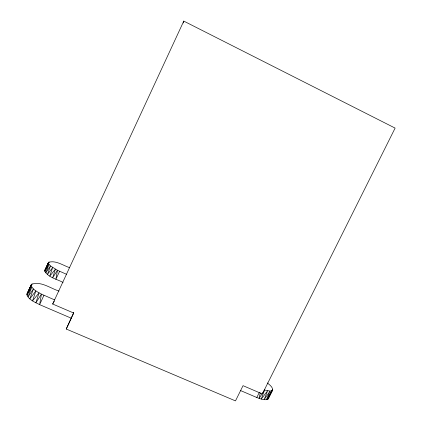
<?xml version="1.0" encoding="UTF-8"?>
<svg xmlns="http://www.w3.org/2000/svg" width="422" height="422" viewBox="0 0 422 422"><rect width="100%" height="100%" fill="white"/><g stroke="black" fill="none" stroke-linecap="round" stroke-linejoin="round"><path stroke-width="0.63" d="M73.433 313.894L73.486 312.607M267.437 382.97C269.463 384.869 272.865 386.905 272.617 390.055L267.791 399.281C264.135 400.636 260.242 398.727 256.798 397.498L240.434 390.514M260.263 392.945L259.082 398.389L264.589 390.002L270.043 391.099L271.742 390.835L272.617 390.055L267.791 399.281L271.742 390.835L266.329 399.766L270.043 391.099L264.098 399.697L267.606 390.814L261.239 399.08L264.589 390.002M183.238 22.999L183.776 21.1L395.113 128.103L262.347 393.953L243.035 385.671L235.481 400.9L66.254 329.033L73.655 312.649M69.593 267.669C63.057 265.449 55.614 260.01 48.53 262.331L44.674 270.834C47.997 277.581 57.007 279.095 63.073 282.45M59.017 291.08C50.529 288.411 40.602 280.704 31.418 284.381L26.887 294.324C28.358 299.921 35.015 302.131 39.631 304.642L71.418 318.267M48.588 263.112L49.084 261.925L44.89 270.244M43.946 295.289L39.631 304.642L41.419 294.118C37.6 291.945 32.874 289.898 31.117 285.578L31.418 284.381L26.887 294.324L31.117 285.578L26.992 295.279L31.792 287.129L27.952 296.972L33.407 288.943L29.835 298.882L35.875 290.895L32.531 300.881L39.04 292.868L35.87 302.843L41.419 294.118L54.644 299.905M59.607 271.267L55.889 279.322L57.445 270.259L50.482 265.939L49.026 264.473L48.361 263.249L48.53 262.331L44.674 270.834L48.361 263.249L44.822 271.573L49.026 264.473L45.729 272.923L50.482 265.939L47.412 274.474L52.65 267.548L49.775 276.125L55.398 269.199L52.66 277.776L57.445 270.259L66.708 274.379M66.254 329.033L73.718 313.045L52.671 304.019L183.776 21.1M268.408 398.294L272.717 389.274M256.798 397.498L259.43 392.223M27.208 293.538L30.685 286.67M31.265 285.53L32.13 283.811M52.671 304.019L54.296 301.171"/></g></svg>
